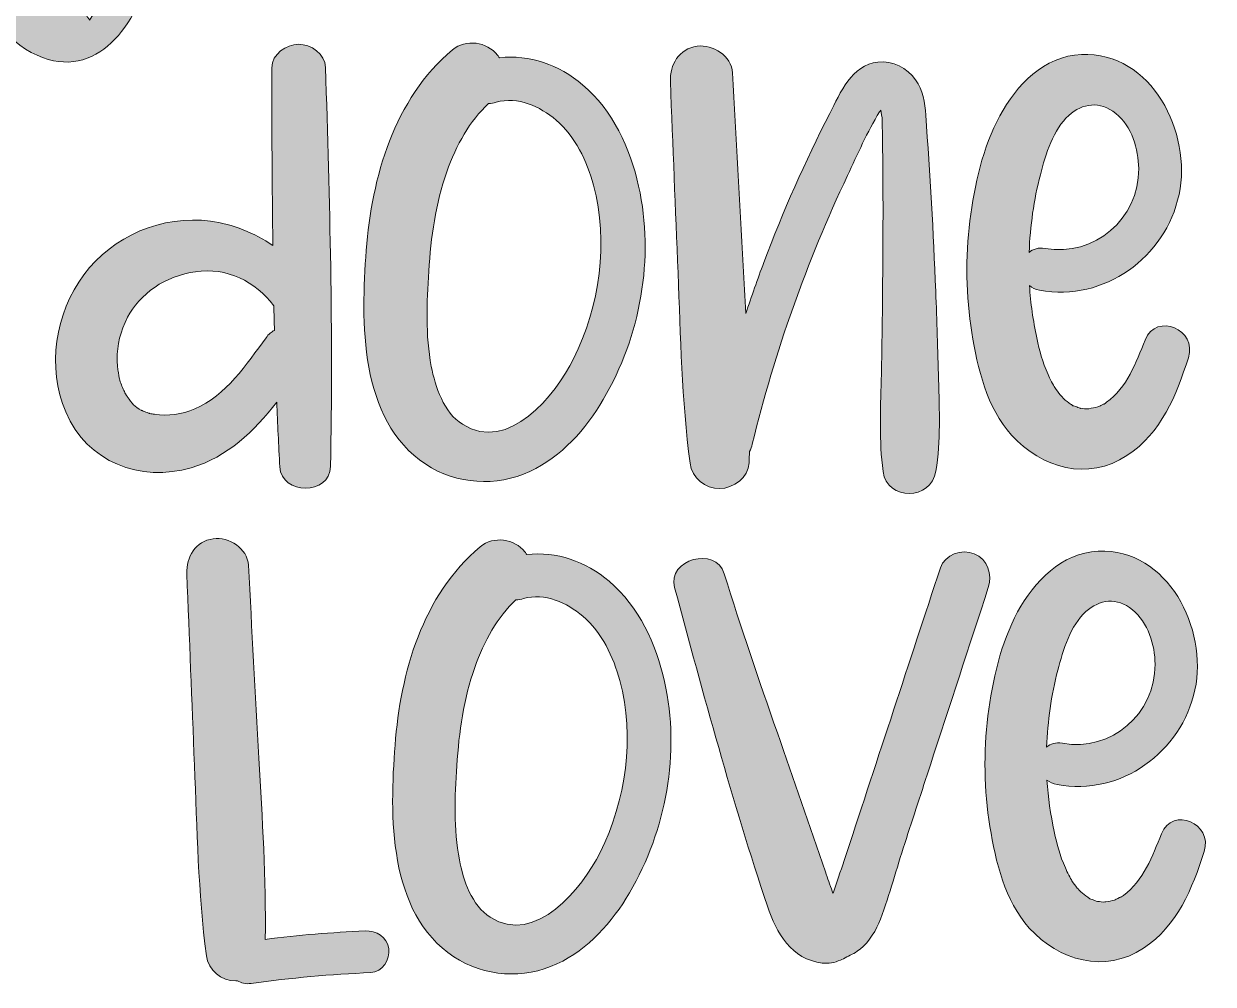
# Model space of a CAD drawing. Header units: inches. Extents: x 137 to 945, y -1013 to -70.
# Drawn here: x 528.6 to 944.8, y -1008.8 to -672.5 of the extents above; entities that cross this region are included whole.
import ezdxf

# ---------------------------------------------------------------- set-up
doc = ezdxf.new("R2010")
doc.units = ezdxf.units.IN
doc.header["$MEASUREMENT"] = 0
doc.layers.add('Layer 1', color=7, linetype='Continuous')

# ---------------------------------------------------------------- blocks, each defined once
blk = doc.blocks.new('block 2')
at = {"layer": 'Layer 1', "true_color": 0xffffff}
h = blk.add_hatch(color=7, dxfattribs=at)
h.dxf.hatch_style = 2
edge = h.paths.add_edge_path()
edge.add_spline(control_points=[(572.51, -656.28), (583.38, -623.35), (593.42, -591.58), (591.77, -557.17), (591.77, -556.35), (586.34, -556.51), (586.17, -557.33), (583.21, -584.83), (575.31, -612.32), (566.75, -638.66), (562.79, -650.68), (558.52, -660.73), (551.6, -671.26), (551.6, -671.1), (551.6, -671.1), (551.43, -670.93), (550.12, -668.96), (548.97, -666.82), (548.14, -664.68), (545.84, -659.41), (545.02, -653.48), (544.03, -647.72), (535.14, -596.35), (547.32, -539.72), (544.85, -488.02), (544.19, -476.99), (513.9, -482.75), (514.89, -493.13), (515.05, -494.61), (515.05, -495.93), (515.05, -497.41), (514.72, -526.88), (492.83, -628.62), (482.45, -632.41), (471.09, -636.52), (466.98, -611.83), (466.98, -611.83), (464.02, -599.65), (462.7, -586.97), (462.04, -574.46), (461.05, -560.46), (461.38, -503.17), (461.05, -489.01), (460.89, -476.99), (442.12, -481.77), (437.51, -487.53), (430.92, -495.43), (431.25, -520.46), (431.09, -540.21), (430.91, -549.42), (430.93, -558.71), (431.27, -567.98), (425.79, -571.91), (419.17, -574.92), (412.32, -577.09), (412.49, -575.61), (412.65, -574.13), (412.65, -572.81), (416.27, -532.15), (408.7, -504.49), (387.13, -485.55), (373.63, -473.7), (352.56, -472.55), (336.92, -490.33), (322.39, -506.94), (314.44, -530.89), (317.45, -552.08), (307.59, -584.27), (294.06, -613.04), (273.38, -638.17), (273.87, -625), (274.2, -611.99), (274.69, -598.82), (275.85, -557.33), (278.97, -521.61), (277.66, -480.12), (277.33, -469.58), (249.34, -464.15), (248.35, -474.69), (246.05, -500.54), (244.73, -526.71), (244.07, -552.89), (241.77, -563.43), (239.13, -573.8), (235.67, -583.84), (231.56, -595.53), (226.95, -607.38), (220.53, -618.09), (215.59, -626.48), (205.22, -641.63), (203.24, -640.97), (192.71, -634.05), (192.21, -616.44), (191.55, -605.41), (190.89, -590.76), (190.56, -576.1), (190.56, -561.29), (190.4, -545.65), (193.2, -500.04), (193.53, -484.4), (194.19, -466.29), (167.85, -460.36), (164.88, -473.7), (161.92, -485.88), (160.77, -508.6), (160.27, -525.4), (159.61, -546.3), (159.61, -567.21), (160.27, -588.12), (161.1, -617.43), (163.07, -655.29), (200.11, -659.08), (215.1, -662.54), (232.05, -636.69), (242.92, -612.65), (242.59, -631.75), (242.26, -650.68), (241.77, -669.62), (210.16, -696.29), (175.58, -721.97), (155.17, -758.85), (143.15, -780.75), (136.73, -807.91), (148.91, -831.12), (159.28, -851.21), (180.69, -858.62), (202.25, -855.82), (231.07, -852.03), (250.16, -835.9), (260.37, -808.57), (270.41, -781.57), (270.08, -751.93), (270.91, -723.62), (271.57, -700.9), (272.22, -678.18), (272.88, -655.46), (293.49, -635.35), (307.15, -612.4), (318.32, -587.33), (320.75, -619.05), (330.83, -667.76), (367.87, -665.34), (391.91, -663.85), (405.41, -625), (410.84, -588.62), (419, -585.42), (425.97, -581.75), (431.74, -577.47), (432.06, -582.58), (432.49, -587.68), (433.06, -592.73), (436.03, -618.74), (446.73, -658.59), (479.16, -648.05), (497.93, -641.96), (501.39, -611.99), (511.27, -581.04), (510.94, -586.31), (510.61, -591.74), (510.44, -597.18), (509.95, -614.3), (510.44, -631.42), (513.57, -648.38), (515.71, -660.23), (518.02, -674.56), (529.21, -681.47), (551.11, -694.64), (565.92, -676.53), (572.51, -656.28)], knot_values=[0, 0, 0, 0, 1, 1, 1, 2, 2, 2, 3, 3, 3, 4, 4, 4, 5, 5, 5, 6, 6, 6, 7, 7, 7, 8, 8, 8, 9, 9, 9, 10, 10, 10, 11, 11, 11, 12, 12, 12, 13, 13, 13, 14, 14, 14, 15, 15, 15, 16, 16, 16, 17, 17, 17, 18, 18, 18, 19, 19, 19, 20, 20, 20, 21, 21, 21, 22, 22, 22, 23, 23, 23, 24, 24, 24, 25, 25, 25, 26, 26, 26, 27, 27, 27, 28, 28, 28, 29, 29, 29, 30, 30, 30, 31, 31, 31, 32, 32, 32, 33, 33, 33, 34, 34, 34, 35, 35, 35, 36, 36, 36, 37, 37, 37, 38, 38, 38, 39, 39, 39, 40, 40, 40, 41, 41, 41, 42, 42, 42, 43, 43, 43, 44, 44, 44, 45, 45, 45, 46, 46, 46, 47, 47, 47, 48, 48, 48, 49, 49, 49, 50, 50, 50, 51, 51, 51, 52, 52, 52, 53, 53, 53, 54, 54, 54, 55, 55, 55, 56, 56, 56, 56], degree=3, periodic=1)
edge = h.paths.add_edge_path()
edge.add_spline(control_points=[(238.8, -760), (237.16, -784.7), (232.88, -812.52), (215.1, -831.12), (204.39, -842.15), (192.54, -853.84), (176.41, -844.79), (165.38, -838.53), (158.63, -825.86), (156.32, -813.67), (151.05, -785.52), (167.02, -757.7), (184.14, -736.79), (201.1, -716.54), (221.19, -699.74), (241.27, -682.95), (240.78, -708.63), (240.45, -734.32), (238.8, -760)], knot_values=[0, 0, 0, 0, 1, 1, 1, 2, 2, 2, 3, 3, 3, 4, 4, 4, 5, 5, 5, 6, 6, 6, 6], degree=3, periodic=1)
edge = h.paths.add_edge_path()
edge.add_spline(control_points=[(366.72, -646.73), (353.71, -647.55), (348.44, -616.77), (346.3, -591.91), (357.33, -596.85), (371.16, -597.67), (385.49, -595.53), (382.52, -619.4), (376.6, -646.07), (366.72, -646.73)], knot_values=[0, 0, 0, 0, 1, 1, 1, 2, 2, 2, 3, 3, 3, 3], degree=3, periodic=1)
edge = h.paths.add_edge_path()
edge.add_spline(control_points=[(387.96, -566.06), (387.96, -570.01), (387.63, -575.44), (386.97, -581.54), (369.02, -582.19), (352.89, -577.75), (345.65, -569.85), (345.32, -569.52), (345.15, -569.19), (344.82, -568.86), (344.82, -565.9), (344.82, -563.59), (344.82, -562.27), (344.66, -558.65), (342.35, -555.52), (338.9, -553.38), (337.08, -539.22), (341.04, -522.6), (343.18, -515.52), (351.08, -490.33), (366.89, -474.85), (379.73, -500.86), (389.11, -519.63), (388.62, -545.48), (387.96, -566.06)], knot_values=[0, 0, 0, 0, 1, 1, 1, 2, 2, 2, 3, 3, 3, 4, 4, 4, 5, 5, 5, 6, 6, 6, 7, 7, 7, 8, 8, 8, 8], degree=3, periodic=1)
h = blk.add_hatch(color=7, dxfattribs=at)
h.dxf.hatch_style = 2
edge = h.paths.add_edge_path()
edge.add_spline(control_points=[(669.22, -826.77), (679.98, -833.9), (693.98, -834.75), (705.67, -829.29), (716.79, -824.09), (725.23, -814.55), (731.35, -804.12), (744.36, -781.97), (749.34, -754.61), (743.74, -729.4), (740.75, -715.92), (734.77, -703.04), (724.15, -693.92), (715.89, -686.82), (705.5, -683.31), (695.02, -684.44), (694.82, -684.13), (694.61, -683.82), (694.37, -683.52), (690.69, -678.86), (683.25, -677.75), (678.59, -681.67), (658.13, -698.89), (650.4, -726.18), (648.44, -751.92), (646.57, -776.53), (645.78, -811.23), (669.22, -826.77)], knot_values=[0, 0, 0, 0, 1, 1, 1, 2, 2, 2, 3, 3, 3, 4, 4, 4, 5, 5, 5, 6, 6, 6, 7, 7, 7, 8, 8, 8, 9, 9, 9, 9], degree=3, periodic=1)
edge = h.paths.add_edge_path()
edge.add_spline(control_points=[(670.3, -759.16), (671.07, -747.32), (672.68, -735.47), (676.61, -724.42), (679.98, -714.94), (684.69, -706.53), (691.2, -700.48), (692.1, -700.45), (693.02, -700.3), (693.92, -700.04), (701.41, -697.86), (709.24, -701.5), (714.86, -706.25), (721.56, -711.93), (725.68, -720.7), (727.93, -729.02), (733.36, -749.03), (730.12, -771.43), (720.98, -789.85), (714.72, -802.48), (698.2, -823.04), (682.07, -812.79), (675.59, -808.67), (672.53, -799.59), (671.19, -792.51), (669.11, -781.54), (669.57, -770.25), (670.3, -759.16)], knot_values=[0, 0, 0, 0, 1, 1, 1, 2, 2, 2, 3, 3, 3, 4, 4, 4, 5, 5, 5, 6, 6, 6, 7, 7, 7, 8, 8, 8, 9, 9, 9, 9], degree=3, periodic=1)
h = blk.add_hatch(color=7, dxfattribs=at)
h.dxf.hatch_style = 2
edge = h.paths.add_edge_path()
edge.add_spline(control_points=[(617.12, -805.02), (617.42, -812.57), (617.77, -820.12), (618.18, -827.67), (618.73, -837.62), (635.69, -837.68), (635.91, -827.58), (636.94, -780.95), (635.64, -734.42), (634.19, -687.82), (634.05, -683.17), (629.01, -679.64), (624.74, -679.73), (620.54, -679.82), (615.36, -683.14), (615.37, -687.92), (615.41, -708.68), (615.46, -729.43), (615.74, -750.17), (609.28, -745.74), (601.82, -742.75), (593.89, -741.67), (577.13, -739.39), (559.69, -746.82), (549.63, -760.41), (539.55, -774.03), (536.69, -792.71), (543.29, -808.47), (550.67, -826.08), (569.46, -833.22), (587.21, -827.98), (599.82, -824.25), (609.25, -815.23), (617.12, -805.02)], knot_values=[0, 0, 0, 0, 1, 1, 1, 2, 2, 2, 3, 3, 3, 4, 4, 4, 5, 5, 5, 6, 6, 6, 7, 7, 7, 8, 8, 8, 9, 9, 9, 10, 10, 10, 11, 11, 11, 11], degree=3, periodic=1)
edge = h.paths.add_edge_path()
edge.add_spline(control_points=[(574.33, -809.27), (573.78, -809.19), (573.22, -809.1), (572.67, -808.98), (572.57, -808.95), (572.49, -808.94), (572.42, -808.92), (572.33, -808.89), (572.21, -808.84), (572.03, -808.78), (571.53, -808.59), (568.98, -807.5), (569.82, -807.97), (567.25, -806.53), (566.63, -805.65), (564.8, -803.09), (564.64, -802.87), (564.55, -802.75), (564.49, -802.67), (564.46, -802.62), (564.44, -802.58), (564.4, -802.52), (564.12, -802.01), (563.86, -801.48), (563.61, -800.95), (563, -799.63), (562.43, -798.23), (562.04, -796.83), (562.15, -797.07), (561.66, -794.55), (561.6, -794.15), (561.52, -793.56), (561.44, -792.96), (561.38, -792.37), (561.38, -792.34), (561.25, -789.97), (561.23, -790.15), (561.25, -785.17), (562.42, -780.16), (564.9, -775.28), (566.84, -771.44), (570.34, -767.69), (574.53, -764.71), (578.22, -762.08), (583.9, -760.05), (588.64, -759.35), (599.78, -757.71), (609.53, -762.77), (616.1, -771.27), (616.16, -774.15), (616.23, -777.02), (616.31, -779.9), (615.25, -780.43), (614.24, -781.26), (613.37, -782.46), (606.62, -791.74), (599.38, -802.77), (588.41, -807.4), (583.74, -809.37), (579.15, -809.97), (574.33, -809.27)], knot_values=[0, 0, 0, 0, 1, 1, 1, 2, 2, 2, 3, 3, 3, 4, 4, 4, 5, 5, 5, 6, 6, 6, 7, 7, 7, 8, 8, 8, 9, 9, 9, 10, 10, 10, 11, 11, 11, 12, 12, 12, 13, 13, 13, 14, 14, 14, 15, 15, 15, 16, 16, 16, 17, 17, 17, 18, 18, 18, 19, 19, 19, 20, 20, 20, 20], degree=3, periodic=1)
h = blk.add_hatch(color=7, dxfattribs=at)
h.dxf.hatch_style = 2
edge = h.paths.add_edge_path()
edge.add_spline(control_points=[(828.61, -797.22), (828.37, -807.99), (827.81, -818.57), (829.26, -829.27), (830.69, -839.84), (846.1, -839.49), (847.74, -829.18), (849.45, -818.5), (848.94, -807.9), (848.67, -797.12), (848.42, -786.83), (848.09, -776.53), (847.68, -766.23), (846.88, -745.65), (845.68, -725.06), (844.2, -704.51), (843.89, -700.16), (843.24, -695.78), (840.66, -692.14), (837.68, -687.95), (832.67, -685.33), (827.48, -685.94), (818.22, -687.03), (814.31, -696.69), (810.61, -703.93), (801.94, -720.86), (794.24, -738.28), (787.55, -756.08), (785.32, -762.02), (783.23, -768), (781.23, -774.01), (780.93, -768.44), (780.6, -762.87), (780.29, -757.29), (779.05, -734.78), (777.82, -712.27), (776.58, -689.75), (776.25, -683.82), (769.7, -679.63), (764.18, -680.41), (757.81, -681.3), (754.59, -686.86), (754.83, -692.81), (755.72, -715.11), (756.62, -737.42), (757.51, -759.72), (758.4, -782), (758.87, -804.28), (761.73, -826.41), (762.38, -831.51), (767.04, -835.4), (772.11, -835.29), (776.86, -835.19), (782.23, -831.56), (782.4, -826.3), (782.45, -824.96), (782.48, -823.62), (782.51, -822.29), (782.95, -821.5), (783.28, -820.64), (783.5, -819.73), (791.34, -787.37), (802.58, -755.82), (816.8, -725.71), (820.31, -718.26), (823.72, -710.42), (828.02, -703.38), (828.11, -703.25), (828.27, -703.05), (828.45, -702.83), (828.65, -703.89), (828.87, -705.05), (828.89, -705.33), (829.02, -707.84), (829, -710.36), (829.04, -712.86), (829.36, -730.68), (829.23, -748.51), (829.09, -766.33), (829, -776.63), (828.84, -786.93), (828.61, -797.22)], knot_values=[0, 0, 0, 0, 1, 1, 1, 2, 2, 2, 3, 3, 3, 4, 4, 4, 5, 5, 5, 6, 6, 6, 7, 7, 7, 8, 8, 8, 9, 9, 9, 10, 10, 10, 11, 11, 11, 12, 12, 12, 13, 13, 13, 14, 14, 14, 15, 15, 15, 16, 16, 16, 17, 17, 17, 18, 18, 18, 19, 19, 19, 20, 20, 20, 21, 21, 21, 22, 22, 22, 23, 23, 23, 24, 24, 24, 25, 25, 25, 26, 26, 26, 27, 27, 27, 27], degree=3, periodic=1)
h = blk.add_hatch(color=7, dxfattribs=at)
h.dxf.hatch_style = 2
edge = h.paths.add_edge_path()
edge.add_spline(control_points=[(932.82, -732.31), (937.43, -710.9), (923.29, -682.15), (898.63, -683.27), (885.62, -683.86), (875.94, -694), (870.11, -704.75), (864.14, -715.75), (861.18, -729.17), (859.62, -741.51), (858, -754.42), (858.27, -767.81), (860.32, -780.65), (862.31, -793.12), (865.53, -806.98), (874.24, -816.61), (884.69, -828.16), (900.96, -832.79), (914.6, -823.74), (926.65, -815.74), (931.83, -802.74), (936.08, -789.51), (939.26, -779.6), (924.95, -773.42), (920.94, -783.3), (917.81, -791.02), (914.58, -800.02), (907.49, -805.05), (907, -805.4), (906.74, -805.59), (906.6, -805.7), (906.67, -805.62), (906.57, -805.61), (905.49, -806.19), (905.48, -806.19), (904.42, -806.64), (904.4, -806.69), (903.39, -806.98), (902.33, -807.12), (901.31, -807.33), (901.23, -807.35), (900.62, -807.38), (900.31, -807.41), (899.65, -807.31), (898.17, -807.1), (898.33, -807.2), (897.74, -807), (897.16, -806.73), (896.58, -806.53), (896.08, -806.36), (895.8, -806.28), (895.66, -806.26), (895.55, -806.16), (895.32, -805.98), (894.89, -805.69), (894.03, -805.1), (893.18, -804.47), (892.4, -803.77), (892.47, -803.79), (891.36, -802.63), (891.21, -802.44), (890.54, -801.64), (889.9, -800.82), (889.33, -799.94), (888.84, -799.18), (887.61, -796.77), (886.99, -795.35), (884.95, -790.74), (884.05, -787.25), (883.04, -782.48), (881.77, -776.52), (880.88, -770.35), (880.48, -764.23), (881.4, -765.01), (882.58, -765.59), (884.03, -765.85), (906.68, -769.97), (928.06, -754.39), (932.82, -732.31)], knot_values=[0, 0, 0, 0, 1, 1, 1, 2, 2, 2, 3, 3, 3, 4, 4, 4, 5, 5, 5, 6, 6, 6, 7, 7, 7, 8, 8, 8, 9, 9, 9, 10, 10, 10, 11, 11, 11, 12, 12, 12, 13, 13, 13, 14, 14, 14, 15, 15, 15, 16, 16, 16, 17, 17, 17, 18, 18, 18, 19, 19, 19, 20, 20, 20, 21, 21, 21, 22, 22, 22, 23, 23, 23, 24, 24, 24, 25, 25, 25, 26, 26, 26, 26], degree=3, periodic=1)
edge = h.paths.add_edge_path()
edge.add_spline(control_points=[(880.36, -752.58), (880.75, -743.45), (881.96, -734.22), (884.29, -725.39), (886.18, -718.22), (888.8, -709.5), (894.25, -704.64), (899.09, -700.32), (905.08, -699.45), (910.7, -703.97), (916.24, -708.41), (918.67, -716.38), (918.69, -723.27), (918.77, -740.84), (903.29, -754.28), (885.94, -751.22), (883.58, -750.81), (881.71, -751.41), (880.36, -752.58)], knot_values=[0, 0, 0, 0, 1, 1, 1, 2, 2, 2, 3, 3, 3, 4, 4, 4, 5, 5, 5, 6, 6, 6, 6], degree=3, periodic=1)
h = blk.add_hatch(color=7, dxfattribs=at)
h.dxf.hatch_style = 2
edge = h.paths.add_edge_path()
edge.add_spline(control_points=[(648, -990.17), (636.32, -990.68), (624.68, -991.67), (613.08, -993.12), (613.44, -971.94), (612.01, -950.86), (610.86, -929.7), (609.64, -907.17), (608.41, -884.64), (607.19, -862.11), (606.87, -856.24), (600.37, -852.09), (594.91, -852.86), (588.61, -853.74), (585.43, -859.24), (585.66, -865.13), (586.55, -887.46), (587.43, -909.78), (588.32, -932.11), (589.2, -954.41), (589.66, -976.71), (592.49, -998.87), (593.13, -1003.91), (597.75, -1007.76), (602.76, -1007.66), (602.96, -1007.65), (603.16, -1007.63), (603.37, -1007.62), (604.64, -1008.43), (606.24, -1008.84), (608.17, -1008.57), (622.06, -1006.63), (636.03, -1005.36), (650.05, -1004.78), (654.04, -1004.62), (656.85, -1000.12), (656.33, -996.45), (655.73, -992.18), (651.99, -989.99), (648, -990.17)], knot_values=[0, 0, 0, 0, 1, 1, 1, 2, 2, 2, 3, 3, 3, 4, 4, 4, 5, 5, 5, 6, 6, 6, 7, 7, 7, 8, 8, 8, 9, 9, 9, 10, 10, 10, 11, 11, 11, 12, 12, 12, 13, 13, 13, 13], degree=3, periodic=1)
h = blk.add_hatch(color=7, dxfattribs=at)
h.dxf.hatch_style = 2
edge = h.paths.add_edge_path()
edge.add_spline(control_points=[(733.41, -867.76), (725.24, -860.74), (714.96, -857.27), (704.59, -858.39), (704.39, -858.08), (704.18, -857.77), (703.95, -857.48), (700.3, -852.87), (692.94, -851.76), (688.33, -855.64), (668.08, -872.68), (660.43, -899.69), (658.5, -925.16), (656.65, -949.51), (655.86, -983.84), (679.06, -999.22), (689.7, -1006.27), (703.56, -1007.13), (715.13, -1001.72), (726.13, -996.58), (734.48, -987.13), (740.54, -976.81), (753.41, -954.9), (758.34, -927.82), (752.8, -902.87), (749.84, -889.54), (743.92, -876.79), (733.41, -867.76)], knot_values=[0, 0, 0, 0, 1, 1, 1, 2, 2, 2, 3, 3, 3, 4, 4, 4, 5, 5, 5, 6, 6, 6, 7, 7, 7, 8, 8, 8, 9, 9, 9, 9], degree=3, periodic=1)
edge = h.paths.add_edge_path()
edge.add_spline(control_points=[(730.27, -962.69), (724.07, -975.19), (707.73, -995.53), (691.78, -985.39), (685.36, -981.31), (682.33, -972.33), (681.01, -965.32), (678.95, -954.46), (679.4, -943.3), (680.12, -932.32), (680.89, -920.61), (682.48, -908.88), (686.37, -897.94), (689.71, -888.57), (694.37, -880.24), (700.8, -874.26), (701.7, -874.23), (702.61, -874.08), (703.5, -873.82), (710.91, -871.67), (718.66, -875.27), (724.22, -879.97), (730.85, -885.58), (734.92, -894.27), (737.15, -902.5), (742.52, -922.3), (739.32, -944.47), (730.27, -962.69)], knot_values=[0, 0, 0, 0, 1, 1, 1, 2, 2, 2, 3, 3, 3, 4, 4, 4, 5, 5, 5, 6, 6, 6, 7, 7, 7, 8, 8, 8, 9, 9, 9, 9], degree=3, periodic=1)
h = blk.add_hatch(color=7, dxfattribs=at)
h.dxf.hatch_style = 2
edge = h.paths.add_edge_path()
edge.add_spline(control_points=[(861.13, -858.11), (856.85, -856.36), (850.84, -858.39), (849.31, -863.06), (838.4, -896.26), (827.49, -929.46), (816.58, -962.66), (815.31, -966.51), (814.03, -970.35), (812.7, -974.18), (812.38, -975.1), (812.07, -976.04), (811.74, -976.96), (811.65, -976.74), (811.55, -976.51), (811.47, -976.28), (810.64, -974.03), (809.87, -971.74), (809.08, -969.48), (803.44, -953.29), (797.92, -937.06), (792.28, -920.87), (785.81, -902.34), (779.42, -883.87), (773.7, -865.09), (770.74, -855.39), (753.64, -860.06), (756.33, -869.98), (766.46, -907.39), (776.45, -944.78), (788.84, -981.53), (791.98, -990.84), (797.12, -1000.14), (808, -1001.41), (810.26, -1001.67), (812.26, -1001.29), (814.34, -1000.39), (815.29, -999.98), (818.67, -998.25), (816.58, -999.28), (818.2, -998.48), (819.83, -997.67), (821.25, -996.51), (824.51, -993.86), (826.89, -989.88), (828.34, -986), (831.58, -977.35), (834, -968.29), (836.86, -959.51), (839.84, -950.36), (842.83, -941.21), (845.81, -932.06), (852.57, -911.35), (859.32, -890.65), (866.08, -869.94), (867.59, -865.29), (865.89, -860.07), (861.13, -858.11)], knot_values=[0, 0, 0, 0, 1, 1, 1, 2, 2, 2, 3, 3, 3, 4, 4, 4, 5, 5, 5, 6, 6, 6, 7, 7, 7, 8, 8, 8, 9, 9, 9, 10, 10, 10, 11, 11, 11, 12, 12, 12, 13, 13, 13, 14, 14, 14, 15, 15, 15, 16, 16, 16, 17, 17, 17, 18, 18, 18, 19, 19, 19, 19], degree=3, periodic=1)
h = blk.add_hatch(color=7, dxfattribs=at)
h.dxf.hatch_style = 2
edge = h.paths.add_edge_path()
edge.add_spline(control_points=[(926.64, -956.21), (923.55, -963.85), (920.35, -972.75), (913.34, -977.73), (912.85, -978.07), (912.59, -978.27), (912.45, -978.37), (912.52, -978.29), (912.42, -978.28), (911.35, -978.86), (911.35, -978.86), (910.29, -979.3), (910.27, -979.35), (909.28, -979.65), (908.22, -979.78), (907.22, -979.99), (907.14, -980), (906.53, -980.04), (906.22, -980.07), (905.57, -979.97), (904.11, -979.76), (904.27, -979.86), (903.69, -979.66), (903.11, -979.39), (902.54, -979.2), (902.04, -979.03), (901.77, -978.95), (901.63, -978.93), (901.52, -978.82), (901.29, -978.65), (900.87, -978.36), (900.02, -977.78), (899.17, -977.16), (898.4, -976.47), (898.47, -976.49), (897.37, -975.34), (897.22, -975.15), (896.56, -974.36), (895.92, -973.54), (895.36, -972.68), (894.87, -971.92), (893.66, -969.54), (893.04, -968.14), (891.03, -963.57), (890.14, -960.12), (889.14, -955.4), (887.88, -949.5), (887, -943.39), (886.61, -937.34), (887.52, -938.11), (888.69, -938.68), (890.12, -938.94), (912.53, -943.02), (933.68, -927.6), (938.39, -905.76), (942.96, -884.57), (928.97, -856.12), (904.57, -857.23), (891.69, -857.81), (882.11, -867.85), (876.34, -878.48), (870.43, -889.37), (867.51, -902.65), (865.97, -914.86), (864.36, -927.63), (864.62, -940.88), (866.65, -953.59), (868.62, -965.92), (871.81, -979.64), (880.43, -989.17), (890.77, -1000.6), (906.87, -1005.18), (920.37, -996.22), (932.29, -988.31), (937.42, -975.44), (941.62, -962.36), (944.77, -952.55), (930.61, -946.43), (926.64, -956.21)], knot_values=[0, 0, 0, 0, 1, 1, 1, 2, 2, 2, 3, 3, 3, 4, 4, 4, 5, 5, 5, 6, 6, 6, 7, 7, 7, 8, 8, 8, 9, 9, 9, 10, 10, 10, 11, 11, 11, 12, 12, 12, 13, 13, 13, 14, 14, 14, 15, 15, 15, 16, 16, 16, 17, 17, 17, 18, 18, 18, 19, 19, 19, 20, 20, 20, 21, 21, 21, 22, 22, 22, 23, 23, 23, 24, 24, 24, 25, 25, 25, 26, 26, 26, 26], degree=3, periodic=1)
edge = h.paths.add_edge_path()
edge.add_spline(control_points=[(890.38, -898.9), (892.25, -891.81), (894.83, -883.18), (900.23, -878.37), (905.02, -874.1), (910.95, -873.24), (916.51, -877.71), (921.99, -882.11), (924.39, -889.99), (924.42, -896.8), (924.5, -914.2), (909.18, -927.49), (892, -924.47), (889.68, -924.06), (887.82, -924.66), (886.49, -925.81), (886.88, -916.77), (888.07, -907.65), (890.38, -898.9)], knot_values=[0, 0, 0, 0, 1, 1, 1, 2, 2, 2, 3, 3, 3, 4, 4, 4, 5, 5, 5, 6, 6, 6, 6], degree=3, periodic=1)
at = {"layer": 'Layer 1', "lineweight": 0}
for points, knots in [([(572.51, -656.28), (583.38, -623.35), (593.42, -591.58), (591.77, -557.17), (591.77, -556.35), (586.34, -556.51), (586.17, -557.33), (583.21, -584.83), (575.31, -612.32), (566.75, -638.66), (562.79, -650.68), (558.52, -660.73), (551.6, -671.26), (551.6, -671.1), (551.6, -671.1), (551.43, -670.93), (550.12, -668.96), (548.97, -666.82), (548.14, -664.68), (545.84, -659.41), (545.02, -653.48), (544.03, -647.72), (535.14, -596.35), (547.32, -539.72), (544.85, -488.02), (544.19, -476.99), (513.9, -482.75), (514.89, -493.13), (515.05, -494.61), (515.05, -495.93), (515.05, -497.41), (514.72, -526.88), (492.83, -628.62), (482.45, -632.41), (471.09, -636.52), (466.98, -611.83), (466.98, -611.83), (464.02, -599.65), (462.7, -586.97), (462.04, -574.46), (461.05, -560.46), (461.38, -503.17), (461.05, -489.01), (460.89, -476.99), (442.12, -481.77), (437.51, -487.53), (430.92, -495.43), (431.25, -520.46), (431.09, -540.21), (430.91, -549.42), (430.93, -558.71), (431.27, -567.98), (425.79, -571.91), (419.17, -574.92), (412.32, -577.09), (412.49, -575.61), (412.65, -574.13), (412.65, -572.81), (416.27, -532.15), (408.7, -504.49), (387.13, -485.55), (373.63, -473.7), (352.56, -472.55), (336.92, -490.33), (322.39, -506.94), (314.44, -530.89), (317.45, -552.08), (307.59, -584.27), (294.06, -613.04), (273.38, -638.17), (273.87, -625), (274.2, -611.99), (274.69, -598.82), (275.85, -557.33), (278.97, -521.61), (277.66, -480.12), (277.33, -469.58), (249.34, -464.15), (248.35, -474.69), (246.05, -500.54), (244.73, -526.71), (244.07, -552.89), (241.77, -563.43), (239.13, -573.8), (235.67, -583.84), (231.56, -595.53), (226.95, -607.38), (220.53, -618.09), (215.59, -626.48), (205.22, -641.63), (203.24, -640.97), (192.71, -634.05), (192.21, -616.44), (191.55, -605.41), (190.89, -590.76), (190.56, -576.1), (190.56, -561.29), (190.4, -545.65), (193.2, -500.04), (193.53, -484.4), (194.19, -466.29), (167.85, -460.36), (164.88, -473.7), (161.92, -485.88), (160.77, -508.6), (160.27, -525.4), (159.61, -546.3), (159.61, -567.21), (160.27, -588.12), (161.1, -617.43), (163.07, -655.29), (200.11, -659.08), (215.1, -662.54), (232.05, -636.69), (242.92, -612.65), (242.59, -631.75), (242.26, -650.68), (241.77, -669.62), (210.16, -696.29), (175.58, -721.97), (155.17, -758.85), (143.15, -780.75), (136.73, -807.91), (148.91, -831.12), (159.28, -851.21), (180.69, -858.62), (202.25, -855.82), (231.07, -852.03), (250.16, -835.9), (260.37, -808.57), (270.41, -781.57), (270.08, -751.93), (270.91, -723.62), (271.57, -700.9), (272.22, -678.18), (272.88, -655.46), (293.49, -635.35), (307.15, -612.4), (318.32, -587.33), (320.75, -619.05), (330.83, -667.76), (367.87, -665.34), (391.91, -663.85), (405.41, -625), (410.84, -588.62), (419, -585.42), (425.97, -581.75), (431.74, -577.47), (432.06, -582.58), (432.49, -587.68), (433.06, -592.73), (436.03, -618.74), (446.73, -658.59), (479.16, -648.05), (497.93, -641.96), (501.39, -611.99), (511.27, -581.04), (510.94, -586.31), (510.61, -591.74), (510.44, -597.18), (509.95, -614.3), (510.44, -631.42), (513.57, -648.38), (515.71, -660.23), (518.02, -674.56), (529.21, -681.47), (551.11, -694.64), (565.92, -676.53), (572.51, -656.28)], [0, 0, 0, 0, 1, 1, 1, 2, 2, 2, 3, 3, 3, 4, 4, 4, 5, 5, 5, 6, 6, 6, 7, 7, 7, 8, 8, 8, 9, 9, 9, 10, 10, 10, 11, 11, 11, 12, 12, 12, 13, 13, 13, 14, 14, 14, 15, 15, 15, 16, 16, 16, 17, 17, 17, 18, 18, 18, 19, 19, 19, 20, 20, 20, 21, 21, 21, 22, 22, 22, 23, 23, 23, 24, 24, 24, 25, 25, 25, 26, 26, 26, 27, 27, 27, 28, 28, 28, 29, 29, 29, 30, 30, 30, 31, 31, 31, 32, 32, 32, 33, 33, 33, 34, 34, 34, 35, 35, 35, 36, 36, 36, 37, 37, 37, 38, 38, 38, 39, 39, 39, 40, 40, 40, 41, 41, 41, 42, 42, 42, 43, 43, 43, 44, 44, 44, 45, 45, 45, 46, 46, 46, 47, 47, 47, 48, 48, 48, 49, 49, 49, 50, 50, 50, 51, 51, 51, 52, 52, 52, 53, 53, 53, 54, 54, 54, 55, 55, 55, 56, 56, 56, 56]), ([(669.22, -826.77), (679.98, -833.9), (693.98, -834.75), (705.67, -829.29), (716.79, -824.09), (725.23, -814.55), (731.35, -804.12), (744.36, -781.97), (749.34, -754.61), (743.74, -729.4), (740.75, -715.92), (734.77, -703.04), (724.15, -693.92), (715.89, -686.82), (705.5, -683.31), (695.02, -684.44), (694.82, -684.13), (694.61, -683.82), (694.37, -683.52), (690.69, -678.86), (683.25, -677.75), (678.59, -681.67), (658.13, -698.89), (650.4, -726.18), (648.44, -751.92), (646.57, -776.53), (645.78, -811.23), (669.22, -826.77)], [0, 0, 0, 0, 1, 1, 1, 2, 2, 2, 3, 3, 3, 4, 4, 4, 5, 5, 5, 6, 6, 6, 7, 7, 7, 8, 8, 8, 9, 9, 9, 9]), ([(617.12, -805.02), (617.42, -812.57), (617.77, -820.12), (618.18, -827.67), (618.73, -837.62), (635.69, -837.68), (635.91, -827.58), (636.94, -780.95), (635.64, -734.42), (634.19, -687.82), (634.05, -683.17), (629.01, -679.64), (624.74, -679.73), (620.54, -679.82), (615.36, -683.14), (615.37, -687.92), (615.41, -708.68), (615.46, -729.43), (615.74, -750.17), (609.28, -745.74), (601.82, -742.75), (593.89, -741.67), (577.13, -739.39), (559.69, -746.82), (549.63, -760.41), (539.55, -774.03), (536.69, -792.71), (543.29, -808.47), (550.67, -826.08), (569.46, -833.22), (587.21, -827.98), (599.82, -824.25), (609.25, -815.23), (617.12, -805.02)], [0, 0, 0, 0, 1, 1, 1, 2, 2, 2, 3, 3, 3, 4, 4, 4, 5, 5, 5, 6, 6, 6, 7, 7, 7, 8, 8, 8, 9, 9, 9, 10, 10, 10, 11, 11, 11, 11]), ([(828.61, -797.22), (828.37, -807.99), (827.81, -818.57), (829.26, -829.27), (830.69, -839.84), (846.1, -839.49), (847.74, -829.18), (849.45, -818.5), (848.94, -807.9), (848.67, -797.12), (848.42, -786.83), (848.09, -776.53), (847.68, -766.23), (846.88, -745.65), (845.68, -725.06), (844.2, -704.51), (843.89, -700.16), (843.24, -695.78), (840.66, -692.14), (837.68, -687.95), (832.67, -685.33), (827.48, -685.94), (818.22, -687.03), (814.31, -696.69), (810.61, -703.93), (801.94, -720.86), (794.24, -738.28), (787.55, -756.08), (785.32, -762.02), (783.23, -768), (781.23, -774.01), (780.93, -768.44), (780.6, -762.87), (780.29, -757.29), (779.05, -734.78), (777.82, -712.27), (776.58, -689.75), (776.25, -683.82), (769.7, -679.63), (764.18, -680.41), (757.81, -681.3), (754.59, -686.86), (754.83, -692.81), (755.72, -715.11), (756.62, -737.42), (757.51, -759.72), (758.4, -782), (758.87, -804.28), (761.73, -826.41), (762.38, -831.51), (767.04, -835.4), (772.11, -835.29), (776.86, -835.19), (782.23, -831.56), (782.4, -826.3), (782.45, -824.96), (782.48, -823.62), (782.51, -822.29), (782.95, -821.5), (783.28, -820.64), (783.5, -819.73), (791.34, -787.37), (802.58, -755.82), (816.8, -725.71), (820.31, -718.26), (823.72, -710.42), (828.02, -703.38), (828.11, -703.25), (828.27, -703.05), (828.45, -702.83), (828.65, -703.89), (828.87, -705.05), (828.89, -705.33), (829.02, -707.84), (829, -710.36), (829.04, -712.86), (829.36, -730.68), (829.23, -748.51), (829.09, -766.33), (829, -776.63), (828.84, -786.93), (828.61, -797.22)], [0, 0, 0, 0, 1, 1, 1, 2, 2, 2, 3, 3, 3, 4, 4, 4, 5, 5, 5, 6, 6, 6, 7, 7, 7, 8, 8, 8, 9, 9, 9, 10, 10, 10, 11, 11, 11, 12, 12, 12, 13, 13, 13, 14, 14, 14, 15, 15, 15, 16, 16, 16, 17, 17, 17, 18, 18, 18, 19, 19, 19, 20, 20, 20, 21, 21, 21, 22, 22, 22, 23, 23, 23, 24, 24, 24, 25, 25, 25, 26, 26, 26, 27, 27, 27, 27]), ([(932.82, -732.31), (937.43, -710.9), (923.29, -682.15), (898.63, -683.27), (885.62, -683.86), (875.94, -694), (870.11, -704.75), (864.14, -715.75), (861.18, -729.17), (859.62, -741.51), (858, -754.42), (858.27, -767.81), (860.32, -780.65), (862.31, -793.12), (865.53, -806.98), (874.24, -816.61), (884.69, -828.16), (900.96, -832.79), (914.6, -823.74), (926.65, -815.74), (931.83, -802.74), (936.08, -789.51), (939.26, -779.6), (924.95, -773.42), (920.94, -783.3), (917.81, -791.02), (914.58, -800.02), (907.49, -805.05), (907, -805.4), (906.74, -805.59), (906.6, -805.7), (906.67, -805.62), (906.57, -805.61), (905.49, -806.19), (905.48, -806.19), (904.42, -806.64), (904.4, -806.69), (903.39, -806.98), (902.33, -807.12), (901.31, -807.33), (901.23, -807.35), (900.62, -807.38), (900.31, -807.41), (899.65, -807.31), (898.17, -807.1), (898.33, -807.2), (897.74, -807), (897.16, -806.73), (896.58, -806.53), (896.08, -806.36), (895.8, -806.28), (895.66, -806.26), (895.55, -806.16), (895.32, -805.98), (894.89, -805.69), (894.03, -805.1), (893.18, -804.47), (892.4, -803.77), (892.47, -803.79), (891.36, -802.63), (891.21, -802.44), (890.54, -801.64), (889.9, -800.82), (889.33, -799.94), (888.84, -799.18), (887.61, -796.77), (886.99, -795.35), (884.95, -790.74), (884.05, -787.25), (883.04, -782.48), (881.77, -776.52), (880.88, -770.35), (880.48, -764.23), (881.4, -765.01), (882.58, -765.59), (884.03, -765.85), (906.68, -769.97), (928.06, -754.39), (932.82, -732.31)], [0, 0, 0, 0, 1, 1, 1, 2, 2, 2, 3, 3, 3, 4, 4, 4, 5, 5, 5, 6, 6, 6, 7, 7, 7, 8, 8, 8, 9, 9, 9, 10, 10, 10, 11, 11, 11, 12, 12, 12, 13, 13, 13, 14, 14, 14, 15, 15, 15, 16, 16, 16, 17, 17, 17, 18, 18, 18, 19, 19, 19, 20, 20, 20, 21, 21, 21, 22, 22, 22, 23, 23, 23, 24, 24, 24, 25, 25, 25, 26, 26, 26, 26]), ([(670.3, -759.16), (671.07, -747.32), (672.68, -735.47), (676.61, -724.42), (679.98, -714.94), (684.69, -706.53), (691.2, -700.48), (692.1, -700.45), (693.02, -700.3), (693.92, -700.04), (701.41, -697.86), (709.24, -701.5), (714.86, -706.25), (721.56, -711.93), (725.68, -720.7), (727.93, -729.02), (733.36, -749.03), (730.12, -771.43), (720.98, -789.85), (714.72, -802.48), (698.2, -823.04), (682.07, -812.79), (675.59, -808.67), (672.53, -799.59), (671.19, -792.51), (669.11, -781.54), (669.57, -770.25), (670.3, -759.16)], [0, 0, 0, 0, 1, 1, 1, 2, 2, 2, 3, 3, 3, 4, 4, 4, 5, 5, 5, 6, 6, 6, 7, 7, 7, 8, 8, 8, 9, 9, 9, 9]), ([(880.36, -752.58), (880.75, -743.45), (881.96, -734.22), (884.29, -725.39), (886.18, -718.22), (888.8, -709.5), (894.25, -704.64), (899.09, -700.32), (905.08, -699.45), (910.7, -703.97), (916.24, -708.41), (918.67, -716.38), (918.69, -723.27), (918.77, -740.84), (903.29, -754.28), (885.94, -751.22), (883.58, -750.81), (881.71, -751.41), (880.36, -752.58)], [0, 0, 0, 0, 1, 1, 1, 2, 2, 2, 3, 3, 3, 4, 4, 4, 5, 5, 5, 6, 6, 6, 6]), ([(574.33, -809.27), (573.78, -809.19), (573.22, -809.1), (572.67, -808.98), (572.57, -808.95), (572.49, -808.94), (572.42, -808.92), (572.33, -808.89), (572.21, -808.84), (572.03, -808.78), (571.53, -808.59), (568.98, -807.5), (569.82, -807.97), (567.25, -806.53), (566.63, -805.65), (564.8, -803.09), (564.64, -802.87), (564.55, -802.75), (564.49, -802.67), (564.46, -802.62), (564.44, -802.58), (564.4, -802.52), (564.12, -802.01), (563.86, -801.48), (563.61, -800.95), (563, -799.63), (562.43, -798.23), (562.04, -796.83), (562.15, -797.07), (561.66, -794.55), (561.6, -794.15), (561.52, -793.56), (561.44, -792.96), (561.38, -792.37), (561.38, -792.34), (561.25, -789.97), (561.23, -790.15), (561.25, -785.17), (562.42, -780.16), (564.9, -775.28), (566.84, -771.44), (570.34, -767.69), (574.53, -764.71), (578.22, -762.08), (583.9, -760.05), (588.64, -759.35), (599.78, -757.71), (609.53, -762.77), (616.1, -771.27), (616.16, -774.15), (616.23, -777.02), (616.31, -779.9), (615.25, -780.43), (614.24, -781.26), (613.37, -782.46), (606.62, -791.74), (599.38, -802.77), (588.41, -807.4), (583.74, -809.37), (579.15, -809.97), (574.33, -809.27)], [0, 0, 0, 0, 1, 1, 1, 2, 2, 2, 3, 3, 3, 4, 4, 4, 5, 5, 5, 6, 6, 6, 7, 7, 7, 8, 8, 8, 9, 9, 9, 10, 10, 10, 11, 11, 11, 12, 12, 12, 13, 13, 13, 14, 14, 14, 15, 15, 15, 16, 16, 16, 17, 17, 17, 18, 18, 18, 19, 19, 19, 20, 20, 20, 20]), ([(648, -990.17), (636.32, -990.68), (624.68, -991.67), (613.08, -993.12), (613.44, -971.94), (612.01, -950.86), (610.86, -929.7), (609.64, -907.17), (608.41, -884.64), (607.19, -862.11), (606.87, -856.24), (600.37, -852.09), (594.91, -852.86), (588.61, -853.74), (585.43, -859.24), (585.66, -865.13), (586.55, -887.46), (587.43, -909.78), (588.32, -932.11), (589.2, -954.41), (589.66, -976.71), (592.49, -998.87), (593.13, -1003.91), (597.75, -1007.76), (602.76, -1007.66), (602.96, -1007.65), (603.16, -1007.63), (603.37, -1007.62), (604.64, -1008.43), (606.24, -1008.84), (608.17, -1008.57), (622.06, -1006.63), (636.03, -1005.36), (650.05, -1004.78), (654.04, -1004.62), (656.85, -1000.12), (656.33, -996.45), (655.73, -992.18), (651.99, -989.99), (648, -990.17)], [0, 0, 0, 0, 1, 1, 1, 2, 2, 2, 3, 3, 3, 4, 4, 4, 5, 5, 5, 6, 6, 6, 7, 7, 7, 8, 8, 8, 9, 9, 9, 10, 10, 10, 11, 11, 11, 12, 12, 12, 13, 13, 13, 13]), ([(733.41, -867.76), (725.24, -860.74), (714.96, -857.27), (704.59, -858.39), (704.39, -858.08), (704.18, -857.77), (703.95, -857.48), (700.3, -852.87), (692.94, -851.76), (688.33, -855.64), (668.08, -872.68), (660.43, -899.69), (658.5, -925.16), (656.65, -949.51), (655.86, -983.84), (679.06, -999.22), (689.7, -1006.27), (703.56, -1007.13), (715.13, -1001.72), (726.13, -996.58), (734.48, -987.13), (740.54, -976.81), (753.41, -954.9), (758.34, -927.82), (752.8, -902.87), (749.84, -889.54), (743.92, -876.79), (733.41, -867.76)], [0, 0, 0, 0, 1, 1, 1, 2, 2, 2, 3, 3, 3, 4, 4, 4, 5, 5, 5, 6, 6, 6, 7, 7, 7, 8, 8, 8, 9, 9, 9, 9]), ([(861.13, -858.11), (856.85, -856.36), (850.84, -858.39), (849.31, -863.06), (838.4, -896.26), (827.49, -929.46), (816.58, -962.66), (815.31, -966.51), (814.03, -970.35), (812.7, -974.18), (812.38, -975.1), (812.07, -976.04), (811.74, -976.96), (811.65, -976.74), (811.55, -976.51), (811.47, -976.28), (810.64, -974.03), (809.87, -971.74), (809.08, -969.48), (803.44, -953.29), (797.92, -937.06), (792.28, -920.87), (785.81, -902.34), (779.42, -883.87), (773.7, -865.09), (770.74, -855.39), (753.64, -860.06), (756.33, -869.98), (766.46, -907.39), (776.45, -944.78), (788.84, -981.53), (791.98, -990.84), (797.12, -1000.14), (808, -1001.41), (810.26, -1001.67), (812.26, -1001.29), (814.34, -1000.39), (815.29, -999.98), (818.67, -998.25), (816.58, -999.28), (818.2, -998.48), (819.83, -997.67), (821.25, -996.51), (824.51, -993.86), (826.89, -989.88), (828.34, -986), (831.58, -977.35), (834, -968.29), (836.86, -959.51), (839.84, -950.36), (842.83, -941.21), (845.81, -932.06), (852.57, -911.35), (859.32, -890.65), (866.08, -869.94), (867.59, -865.29), (865.89, -860.07), (861.13, -858.11)], [0, 0, 0, 0, 1, 1, 1, 2, 2, 2, 3, 3, 3, 4, 4, 4, 5, 5, 5, 6, 6, 6, 7, 7, 7, 8, 8, 8, 9, 9, 9, 10, 10, 10, 11, 11, 11, 12, 12, 12, 13, 13, 13, 14, 14, 14, 15, 15, 15, 16, 16, 16, 17, 17, 17, 18, 18, 18, 19, 19, 19, 19]), ([(926.64, -956.21), (923.55, -963.85), (920.35, -972.75), (913.34, -977.73), (912.85, -978.07), (912.59, -978.27), (912.45, -978.37), (912.52, -978.29), (912.42, -978.28), (911.35, -978.86), (911.35, -978.86), (910.29, -979.3), (910.27, -979.35), (909.28, -979.65), (908.22, -979.78), (907.22, -979.99), (907.14, -980), (906.53, -980.04), (906.22, -980.07), (905.57, -979.97), (904.11, -979.76), (904.27, -979.86), (903.69, -979.66), (903.11, -979.39), (902.54, -979.2), (902.04, -979.03), (901.77, -978.95), (901.63, -978.93), (901.52, -978.82), (901.29, -978.65), (900.87, -978.36), (900.02, -977.78), (899.17, -977.16), (898.4, -976.47), (898.47, -976.49), (897.37, -975.34), (897.22, -975.15), (896.56, -974.36), (895.92, -973.54), (895.36, -972.68), (894.87, -971.92), (893.66, -969.54), (893.04, -968.14), (891.03, -963.57), (890.14, -960.12), (889.14, -955.4), (887.88, -949.5), (887, -943.39), (886.61, -937.34), (887.52, -938.11), (888.69, -938.68), (890.12, -938.94), (912.53, -943.02), (933.68, -927.6), (938.39, -905.76), (942.96, -884.57), (928.97, -856.12), (904.57, -857.23), (891.69, -857.81), (882.11, -867.85), (876.34, -878.48), (870.43, -889.37), (867.51, -902.65), (865.97, -914.86), (864.36, -927.63), (864.62, -940.88), (866.65, -953.59), (868.62, -965.92), (871.81, -979.64), (880.43, -989.17), (890.77, -1000.6), (906.87, -1005.18), (920.37, -996.22), (932.29, -988.31), (937.42, -975.44), (941.62, -962.36), (944.77, -952.55), (930.61, -946.43), (926.64, -956.21)], [0, 0, 0, 0, 1, 1, 1, 2, 2, 2, 3, 3, 3, 4, 4, 4, 5, 5, 5, 6, 6, 6, 7, 7, 7, 8, 8, 8, 9, 9, 9, 10, 10, 10, 11, 11, 11, 12, 12, 12, 13, 13, 13, 14, 14, 14, 15, 15, 15, 16, 16, 16, 17, 17, 17, 18, 18, 18, 19, 19, 19, 20, 20, 20, 21, 21, 21, 22, 22, 22, 23, 23, 23, 24, 24, 24, 25, 25, 25, 26, 26, 26, 26]), ([(730.27, -962.69), (724.07, -975.19), (707.73, -995.53), (691.78, -985.39), (685.36, -981.31), (682.33, -972.33), (681.01, -965.32), (678.95, -954.46), (679.4, -943.3), (680.12, -932.32), (680.89, -920.61), (682.48, -908.88), (686.37, -897.94), (689.71, -888.57), (694.37, -880.24), (700.8, -874.26), (701.7, -874.23), (702.61, -874.08), (703.5, -873.82), (710.91, -871.67), (718.66, -875.27), (724.22, -879.97), (730.85, -885.58), (734.92, -894.27), (737.15, -902.5), (742.52, -922.3), (739.32, -944.47), (730.27, -962.69)], [0, 0, 0, 0, 1, 1, 1, 2, 2, 2, 3, 3, 3, 4, 4, 4, 5, 5, 5, 6, 6, 6, 7, 7, 7, 8, 8, 8, 9, 9, 9, 9]), ([(890.38, -898.9), (892.25, -891.81), (894.83, -883.18), (900.23, -878.37), (905.02, -874.1), (910.95, -873.24), (916.51, -877.71), (921.99, -882.11), (924.39, -889.99), (924.42, -896.8), (924.5, -914.2), (909.18, -927.49), (892, -924.47), (889.68, -924.06), (887.82, -924.66), (886.49, -925.81), (886.88, -916.77), (888.07, -907.65), (890.38, -898.9)], [0, 0, 0, 0, 1, 1, 1, 2, 2, 2, 3, 3, 3, 4, 4, 4, 5, 5, 5, 6, 6, 6, 6])]:
    blk.add_open_spline(points, degree=3, knots=knots, dxfattribs=at)

msp = doc.modelspace()

# ---------------------------------------------------------------- block references
at = {"layer": 'Layer 1'}
msp.add_blockref('block 2', (0, 0), dxfattribs=at)

doc.saveas('drawing.dxf')
